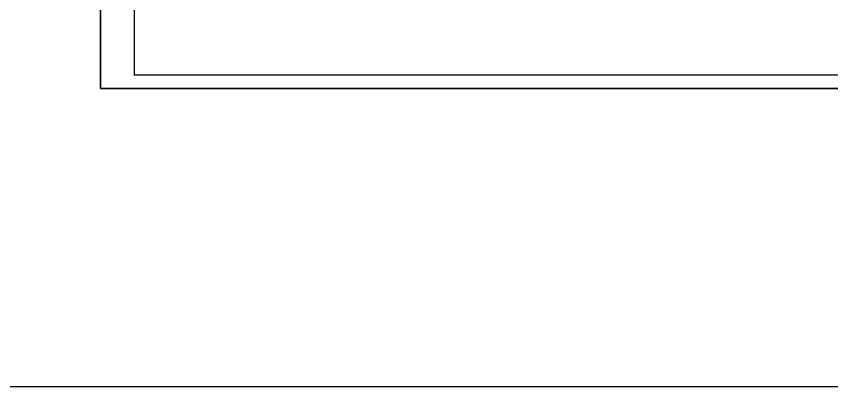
# Model space of a CAD drawing. Extents: x -127004 to 341119, y -13158 to 456864.
# Drawn here: x 234743 to 294769, y -13158 to 14077 of the extents above; entities that cross this region are included whole.
import ezdxf

# ---------------------------------------------------------------- set-up
doc = ezdxf.new("R2010")
doc.units = 0
doc.header["$LTSCALE"] = 1000
doc.layers.get('0').update_dxf_attribs({"linetype": 'CONTINUOUS'})
doc.layers.add('DIM-箱柜', color=3, linetype='CONTINUOUS')
doc.layers.add('TEL_TITLE', color=7, linetype='CONTINUOUS')
doc.layers.add('内审要求修改2.10', color=6, linetype='CONTINUOUS', plot=False)

# ---------------------------------------------------------------- blocks, each defined once
blk = doc.blocks.new('SADF AGF AERG AER GER')
at = {"layer": 'DIM-箱柜'}
blk.add_lwpolyline([(-462150, -1228514), (-378050, -1228514), (-378050, -1287914), (-462150, -1287914)], close=True, dxfattribs=at)
blk = doc.blocks.new('A$C6873132B')
at = {"layer": 'DIM-箱柜'}
blk.add_blockref('SADF AGF AERG AER GER', (378050, 1287914), dxfattribs=at)

msp = doc.modelspace()

# ---------------------------------------------------------------- linework, layer by layer
msp.add_lwpolyline([(127272, 356455), (341119, 356455), (341119, -13158), (127272, -13158)], close=True)
at = {"layer": 'TEL_TITLE'}
msp.add_lwpolyline([(240931, 8761), (325031, 8761), (325031, 68161), (240931, 68161)], close=True, dxfattribs=at)
at = {"layer": 'TEL_TITLE', "const_width": 100}
msp.add_lwpolyline([(243431, 9761), (324031, 9761), (324031, 67161), (243431, 67161)], close=True, dxfattribs=at)

# ---------------------------------------------------------------- block references
at = {"layer": 'DIM-箱柜'}
msp.add_blockref('SADF AGF AERG AER GER', (703081, 1296675), dxfattribs=at)
at = {"layer": '内审要求修改2.10'}
msp.add_blockref('A$C6873132B', (325031, 8761), dxfattribs=at)

doc.saveas('drawing.dxf')
